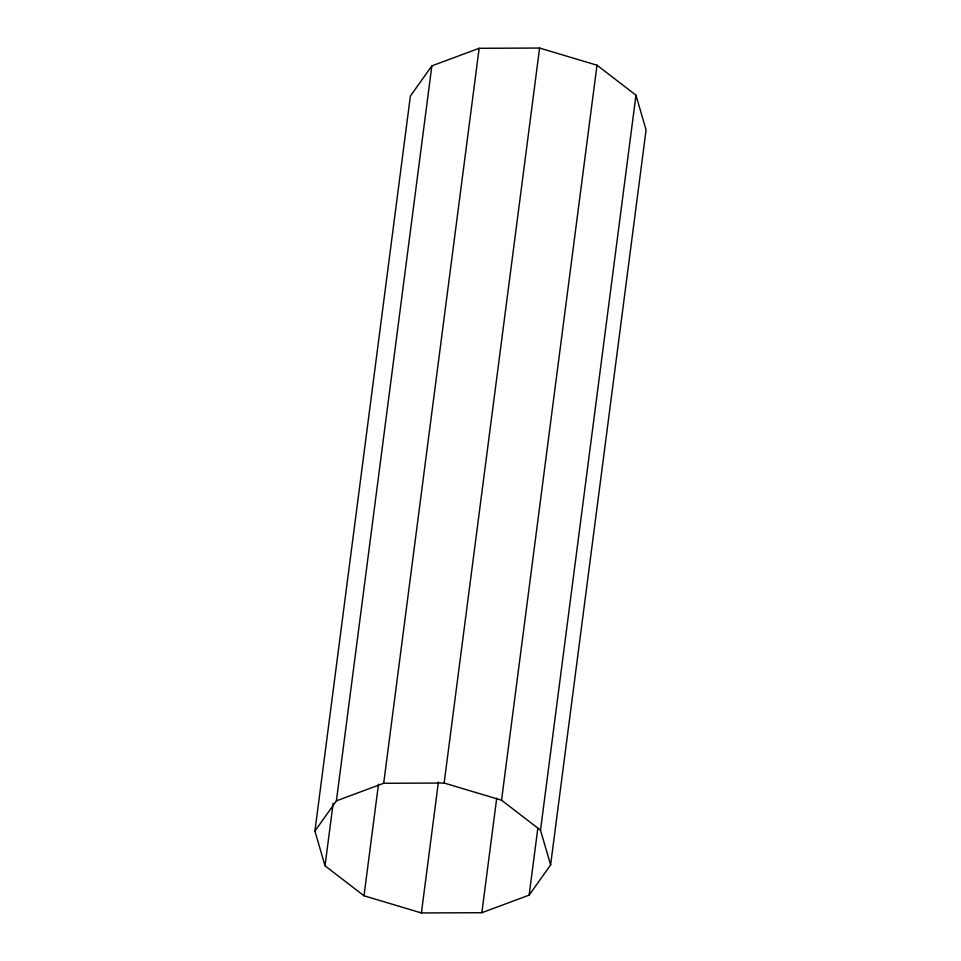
<?xml version="1.0" encoding="UTF-8"?>
<svg xmlns="http://www.w3.org/2000/svg" width="961" height="961" viewBox="0 0 961 961"><rect width="100%" height="100%" fill="white"/><g stroke="black" fill="none" stroke-linecap="round" stroke-linejoin="round"><path stroke-width="1.44" d="M314.92 831.061L410.383 96.076L431.861 65.865L479.155 48.29L539.601 48.05L596.997 65.216L635.978 95.187L646.08 129.939L550.617 864.924L529.139 895.135L481.845 912.71L421.399 912.95L364.003 895.784L325.022 865.813L314.92 831.061L336.398 800.861L431.861 65.865M325.022 865.813L333.143 803.324M364.003 895.784L378.49 784.2M336.398 800.861L383.691 783.275L479.155 48.29M421.399 912.95L438.408 782.026M550.617 864.924L540.514 830.184L501.546 800.201L444.138 783.035L539.601 48.05M481.845 912.71L496.729 798.147M501.546 800.201L596.997 65.216M529.139 895.135L537.836 828.178M540.514 830.184L635.978 95.187M383.691 783.275L444.138 783.035"/></g></svg>
